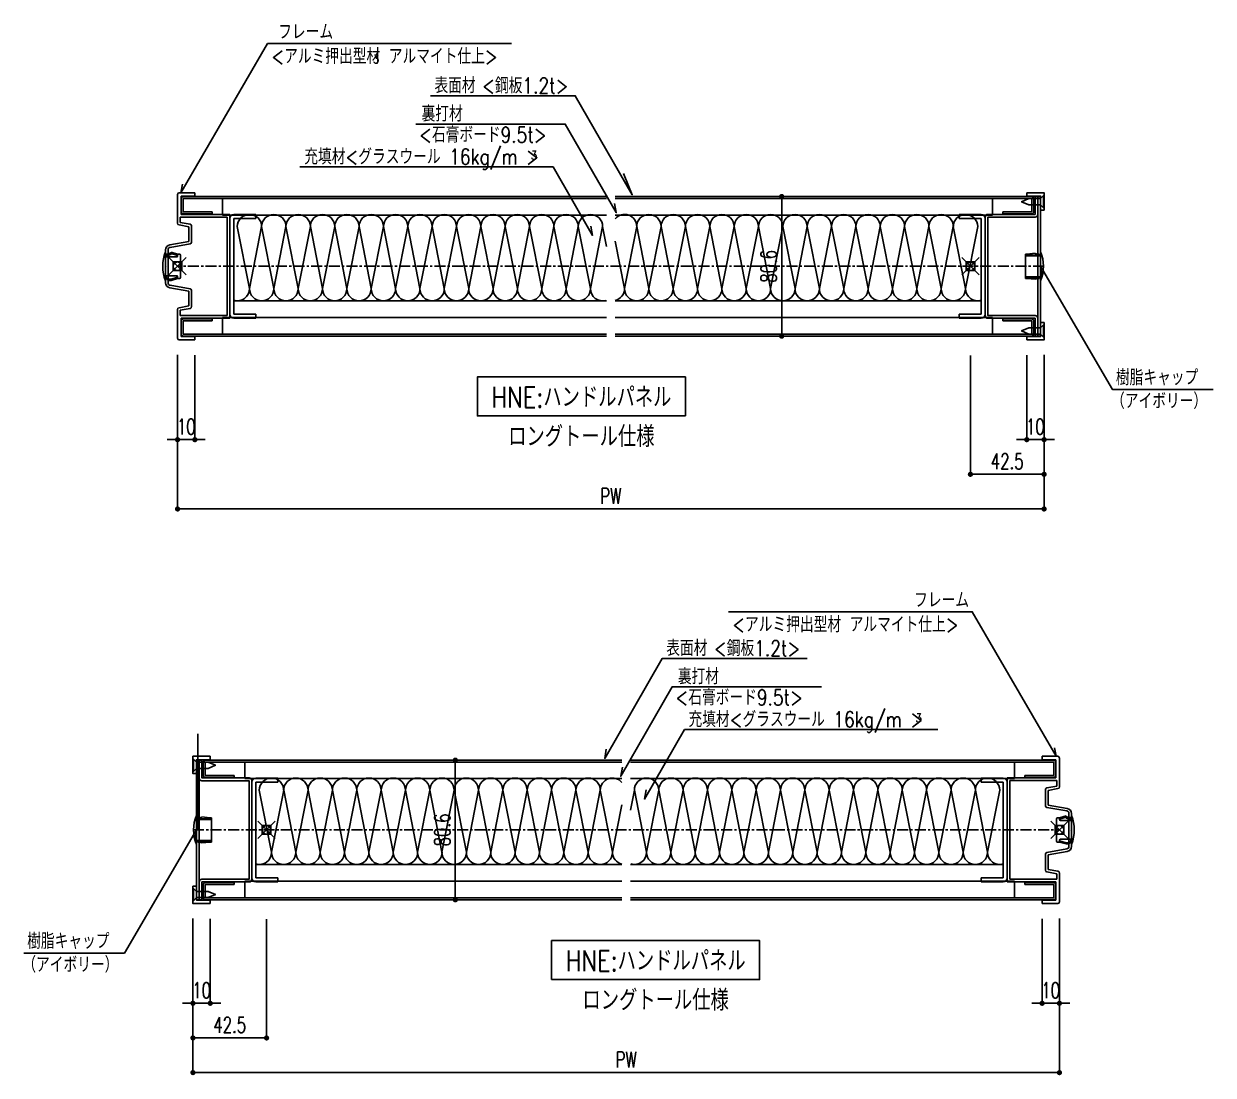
# Model space of a CAD drawing. Extents: x -275225 to 47266, y -41063 to 95295.
# Drawn here: x -223027 to -222341, y -19029 to -18422 of the extents above; entities that cross this region are included whole.
import ezdxf
from ezdxf.enums import TextEntityAlignment as Align

# ---------------------------------------------------------------- set-up
doc = ezdxf.new("R2010")
doc.units = 0
doc.header["$LTSCALE"] = 0.2
doc.header["$PDMODE"] = 99
doc.header["$PDSIZE"] = 5
doc.linetypes.add('CENTER', pattern=[50.8, 31.75, -6.35, 6.35, -6.35])
for name, color, linetype in [('_P18_製品', 4, 'Continuous'), ('_基準', 1, 'CENTER'), ('_文字', 3, 'Continuous'), ('_製品寸法', 9, 'Continuous'), ('樹脂', 6, 'Continuous')]:
    doc.layers.add(name, color=color, linetype=linetype)
doc.layers.add('_ポイント', color=1, linetype='Continuous', plot=False)
doc.styles.add('OKAMURA', font='SIMPLEX.shx', dxfattribs={"width": 0.7, "bigfont": 'BIGFONT.shx'})
doc.dimstyles.new('OKAMURA-003', dxfattribs={"dimscale": 3, "dimtxt": 3, "dimasz": 1, "dimexe": 0, "dimexo": 3, "dimgap": 1, "dimtad": 1, "dimdec": 3, "dimdsep": 46, "dimtxsty": 'OKAMURA', "dimblk1": 'DOT', "dimblk2": 'DOT', "dimsah": 1, "dimcen": 0, "dimclrd": 9, "dimclre": 9, "dimclrt": 3, "dimadec": 0, "dimazin": 0, "dimtfac": 1, "dimtdec": 3, "dimtix": 1, "dimtmove": 2, "dimatfit": 3, "dimldrblk": 'NONE', "dimfxl": 0, "dimtolj": 1, "dimarcsym": 0})

# ---------------------------------------------------------------- blocks, each defined once
blk = doc.blocks.new('_DOT')
at = {"color": 0, "linetype": 'ByBlock'}
blk.add_line((-0.5, 0), (-1, 0), dxfattribs=at)
at = {"color": 0, "linetype": 'ByBlock', "const_width": 0.5}
blk.add_lwpolyline([(-0.25, 0, 1), (0.25, 0, 1)], format="xyb", close=True, dxfattribs=at)
blk = doc.blocks.new('*D1318')
at = {"layer": '_製品寸法', "color": 9, "lineweight": -2, "transparency": 16777216}
for p, q in [((-42.5, -51.5), (-42.5, -140)), ((457.5, -51.5), (457.5, -140)), ((-39.5, -140), (454.5, -140))]:
    blk.add_line(p, q, dxfattribs=at)
at = {"layer": 'Defpoints', "color": 0, "transparency": 16777216}
for p in [(-42.5, -42.5), (457.5, -42.5), (457.5, -140)]:
    blk.add_point(p, dxfattribs=at)
at = {"layer": '_製品寸法', "color": 9, "lineweight": -2, "transparency": 16777216, "xscale": 3, "yscale": 3, "zscale": 3, "rotation": 180}
blk.add_blockref('_DOT', (-42.5, -140), dxfattribs=at)
at = {"layer": '_製品寸法', "color": 9, "lineweight": -2, "transparency": 16777216, "xscale": 3, "yscale": 3, "zscale": 3}
blk.add_blockref('_DOT', (457.5, -140), dxfattribs=at)
at = {"layer": '_製品寸法', "color": 3, "transparency": 16777216, "insert": (207.5, -132.5), "char_height": 9, "attachment_point": 5, "style": 'OKAMURA'}
blk.add_mtext('\\A1;PW', dxfattribs=at)
blk = doc.blocks.new('_None')
blk = doc.blocks.new('*D1319')
at = {"layer": '_製品寸法', "color": 9, "lineweight": -2, "transparency": 16777216}
for p, q in [((447.5, -51.2), (447.5, -100)), ((457.5, -51), (457.5, -100)), ((444.5, -100), (441.5, -100)), ((447.5, -100), (457.5, -100)), ((460.5, -100), (463.5, -100))]:
    blk.add_line(p, q, dxfattribs=at)
at = {"layer": 'Defpoints', "color": 0, "transparency": 16777216}
for p in [(447.5, -42.2), (457.5, -42), (457.5, -100)]:
    blk.add_point(p, dxfattribs=at)
at = {"layer": '_製品寸法', "color": 9, "lineweight": -2, "transparency": 16777216, "xscale": 3, "yscale": 3, "zscale": 3}
blk.add_blockref('_DOT', (447.5, -100), dxfattribs=at)
at = {"layer": '_製品寸法', "color": 9, "lineweight": -2, "transparency": 16777216, "xscale": 3, "yscale": 3, "zscale": 3, "rotation": 180}
blk.add_blockref('_DOT', (457.5, -100), dxfattribs=at)
at = {"layer": '_製品寸法', "color": 3, "transparency": 16777216, "insert": (452.5, -92.5), "char_height": 9, "attachment_point": 5, "style": 'OKAMURA'}
blk.add_mtext('\\A1;10', dxfattribs=at)
blk = doc.blocks.new('*D1320')
at = {"layer": '_製品寸法', "color": 9, "lineweight": -2, "transparency": 16777216}
for p, q in [((0, -51.5), (0, -120)), ((-42.5, -59), (-42.5, -120)), ((-39.5, -120), (-3, -120))]:
    blk.add_line(p, q, dxfattribs=at)
at = {"layer": 'Defpoints', "color": 0, "transparency": 16777216}
for p in [(0, -42.5), (-42.5, -50), (0, -120)]:
    blk.add_point(p, dxfattribs=at)
at = {"layer": '_製品寸法', "color": 9, "lineweight": -2, "transparency": 16777216, "xscale": 3, "yscale": 3, "zscale": 3, "rotation": 180}
blk.add_blockref('_DOT', (-42.5, -120), dxfattribs=at)
at = {"layer": '_製品寸法', "color": 9, "lineweight": -2, "transparency": 16777216, "xscale": 3, "yscale": 3, "zscale": 3}
blk.add_blockref('_DOT', (0, -120), dxfattribs=at)
at = {"layer": '_製品寸法', "color": 3, "transparency": 16777216, "insert": (-21.25, -112.5), "char_height": 9, "attachment_point": 5, "style": 'OKAMURA'}
blk.add_mtext('\\A1;42.5', dxfattribs=at)
blk = doc.blocks.new('*D1321')
at = {"layer": '_製品寸法', "color": 9, "lineweight": -2, "transparency": 16777216}
for p, q in [((-42.5, -51), (-42.5, -100)), ((-32.5, -51.2), (-32.5, -100)), ((-45.5, -100), (-48.5, -100)), ((-32.5, -100), (-42.5, -100)), ((-29.5, -100), (-26.5, -100))]:
    blk.add_line(p, q, dxfattribs=at)
at = {"layer": 'Defpoints', "color": 0, "transparency": 16777216}
for p in [(-42.5, -42), (-32.5, -42.2), (-42.5, -100)]:
    blk.add_point(p, dxfattribs=at)
at = {"layer": '_製品寸法', "color": 9, "lineweight": -2, "transparency": 16777216, "xscale": 3, "yscale": 3, "zscale": 3}
blk.add_blockref('_DOT', (-42.5, -100), dxfattribs=at)
at = {"layer": '_製品寸法', "color": 9, "lineweight": -2, "transparency": 16777216, "xscale": 3, "yscale": 3, "zscale": 3, "rotation": 180}
blk.add_blockref('_DOT', (-32.5, -100), dxfattribs=at)
at = {"layer": '_製品寸法', "color": 3, "transparency": 16777216, "insert": (-37.5, -92.5), "char_height": 9, "attachment_point": 5, "style": 'OKAMURA'}
blk.add_mtext('\\A1;10', dxfattribs=at)
blk = doc.blocks.new('樹脂')
at = {"layer": '_P18_製品', "color": 0, "linetype": 'ByBlock'}
for p, q in [((-8.2, 7), (-7, 7)), ((-7, 7), (-3.2, 8.09)), ((-7, 6.27), (-3.2, 7.36)), ((-7, 6.27), (-7, 7)), ((-3.2, 8.09), (-3.2, 7.59)), ((-3.2, 7.59), (-2.4, 7.59)), ((-3.2, 7.59), (-3.2, 6.86)), ((-2.4, 7.59), (-2.4, 7.09)), ((-2.4, 7.09), (-0.5, 7.09)), ((-2.4, 6.36), (-2.4, 7.09)), ((-0.5, 7.09), (-0.5, 5.41)), ((0, -8.35), (0, 8.35)), ((-8.7, -6.5), (-8.7, 6.5)), ((-7, 5.91), (-7, 6.27)), ((-6.5, 5.41), (0, 5.41)), ((-3.2, 6.86), (-2.4, 6.86)), ((-2.4, 6.36), (-0.5, 6.36)), ((-7, -5.91), (-7, -6.27)), ((-7, -6.27), (-7, -7)), ((-3.2, -7.36), (-7, -6.27)), ((0, -5.41), (-6.5, -5.41)), ((-1.6, -7.59), (-1.6, -6.86)), ((-1.6, -6.86), (-0.8, -6.86)), ((-0.8, -7.09), (-0.8, -6.36)), ((-0.8, -6.36), (-0.5, -6.36)), ((-0.5, -7.09), (-0.5, -5.41)), ((-7, -7), (-8.2, -7)), ((-3.2, -8.09), (-7, -7)), ((-3.2, -7.36), (-1.6, -7.36)), ((-3.2, -8.09), (-1.6, -8.09)), ((-1.6, -7.59), (-0.8, -7.59)), ((-1.6, -8.09), (-1.6, -7.59)), ((-0.8, -7.09), (-0.5, -7.09)), ((-0.8, -7.59), (-0.8, -7.09))]:
    blk.add_line(p, q, dxfattribs=at)
for centre, radius, start, end in [((-8.2, 6.5), 0.5, 90, 180), ((-20.99, 0), 22.59, 338.30531, 21.69469), ((-6.5, 5.91), 0.5, 180, 270), ((-8.2, -6.5), 0.5, 180, 270), ((-6.5, -5.91), 0.5, 90, 180)]:
    blk.add_arc(centre, radius, start, end, dxfattribs=at)
blk = doc.blocks.new('A$C69646BBF')
at = {"color": 6, "linetype": 'ByBlock'}
for p, q in [((-498, -8.35), (-498, 8.35)), ((-495.6, 7), (-497.2, 7)), ((-497.2, 6.5), (-497.2, 7)), ((-495.6, 7.25), (-494.8, 7.25)), ((-495.6, 7.25), (-495.6, 7)), ((-494.8, 7.5), (-490.3, 7)), ((-494.8, 7.25), (-494.8, 7.5)), ((-490.3, 7), (-489.3, 7)), ((-490.3, 6.5), (-490.3, 7)), ((-489.3, 7), (-489.3, -7)), ((-490.3, 6.5), (-498, 6.5)), ((-489.3, 6), (-498, 6)), ((-489.3, -6), (-498, -6)), ((-490.3, -6.5), (-498, -6.5)), ((-497.2, -6.5), (-497.2, -7)), ((-490.3, -6.5), (-490.3, -7)), ((-495.6, -7), (-497.2, -7)), ((-495.6, -7.25), (-495.6, -7)), ((-495.6, -7.25), (-494.8, -7.25)), ((-494.8, -7.5), (-490.3, -7)), ((-494.8, -7.25), (-494.8, -7.5)), ((-490.3, -7), (-489.3, -7)), ((-490.3, -7), (-489.3, -7))]:
    blk.add_line(p, q, dxfattribs=at)
for points in [[(-499.74, 40.8), (-499.74, 33.8), (-500, 33.8), (-500, 40.8)], [(-499.74, 33.8), (-499.74, 40.8), (-497.99, 39.05), (-497.99, 35.55)], [(-497.99, 35.55), (-497.99, 39.05), (-491.22, 39.05), (-487, 37.3), (-491.22, 35.55)], [(-499.74, -40.8), (-499.74, -33.8), (-500, -33.8), (-500, -40.8)], [(-499.74, -33.8), (-499.74, -40.8), (-497.99, -39.05), (-497.99, -35.55)], [(-497.99, -35.55), (-497.99, -39.05), (-491.22, -39.05), (-487, -37.3), (-491.22, -35.55)]]:
    blk.add_lwpolyline(points, close=True, dxfattribs=at)
blk.add_arc((-477.01, 0), 22.59, 158.30531, 201.6947, dxfattribs=at)
at = {"layer": '_P18_製品'}
for p, q in [((-10, 42.5), (-1, 42.5)), ((-10, 42.5), (-10, 40.5)), ((0, 41.5), (0, 24.84)), ((-494.15, 39.1), (-494.15, 31.5)), ((-492.95, 39.1), (-492.95, 31.5)), ((-252.5, 40.3), (-492.93, 40.3)), ((-252.5, 39.1), (-492.93, 39.1)), ((-470.15, 39.1), (-470.15, 29.6)), ((-247.5, 40.3), (-3.21, 40.3)), ((-247.5, 39.1), (-3.21, 39.1)), ((-26, 39.1), (-26, 29.6)), ((-10, 40.5), (-2, 40.5)), ((-3.2, 39.1), (-3.2, 31.5)), ((-2, 40.5), (-2, 30)), ((-476.15, 31.5), (-492.95, 31.5)), ((-476.15, 30.3), (-492.93, 30.3)), ((-476.15, 31.5), (-476.15, 30.3)), ((-252.52, 29.6), (-470.15, 29.6)), ((-466, 27.64), (-466, 0)), ((-450.93, 29.95), (-463.69, 29.95)), ((-463.69, 0), (-463.69, 27.64)), ((-450.93, 27.64), (-463.69, 27.64)), ((-450.93, 29.95), (-450.93, 27.64)), ((-247.48, 29.6), (-26, 29.6)), ((-45.22, 29.95), (-45.22, 27.64)), ((-45.22, 29.95), (-32.46, 29.95)), ((-45.22, 27.64), (-32.46, 27.64)), ((-32.46, 0), (-32.46, 27.64)), ((-2, 30), (-30.15, 30)), ((-30.15, 30), (-30.15, 0)), ((-30.15, 30), (-30.15, 0)), ((-1.51, 28.44), (-28.64, 28.44)), ((-28.64, 28.44), (-28.64, 0)), ((-20, 31.5), (-3.2, 31.5)), ((-20, 31.5), (-20, 30.3)), ((-20, 30.3), (-3.21, 30.3)), ((-1.51, 25.26), (-1.51, 28.44)), ((-8, 23.27), (-8, 13.96)), ((-1.51, 25.26), (-7.17, 24.26)), ((-0.83, 23.85), (-6.5, 22.85)), ((-6.5, 22.85), (-6.5, 14.38)), ((4.52, 12.44), (-6.5, 14.38)), ((4.26, 10.96), (-7.17, 12.98)), ((5.5, -9.48), (5.5, 9.48)), ((7, 0.3), (7, 9.48)), ((7, 0.3), (6.7, 0)), ((-466, -27.64), (-466, 0)), ((-463.69, 0), (-463.69, -27.64)), ((-32.46, 0), (-32.46, -27.64)), ((-30.15, -30), (-30.15, 0)), ((-30.15, -30), (-30.15, 0)), ((-28.64, -28.44), (-28.64, 0)), ((6.7, 0), (7, -0.3)), ((7, -9.48), (7, -0.3)), ((4.26, -10.96), (-7.17, -12.98)), ((4.52, -12.44), (-6.5, -14.38)), ((-252.5, -19.9), (-463.69, -19.9)), ((-247.5, -19.9), (-32.46, -19.9)), ((-8, -23.27), (-8, -13.96)), ((-6.5, -22.85), (-6.5, -14.38)), ((-1.51, -25.26), (-7.17, -24.26)), ((-0.83, -23.85), (-6.5, -22.85)), ((-1.51, -25.26), (-1.51, -28.44)), ((0, -41.5), (0, -24.84)), ((-494.15, -39.1), (-494.15, -31.5)), ((-492.95, -39.1), (-492.95, -31.5)), ((-476.15, -31.5), (-492.95, -31.5)), ((-476.15, -30.3), (-492.93, -30.3)), ((-476.15, -31.5), (-476.15, -30.3)), ((-252.52, -29.6), (-470.15, -29.6)), ((-470.15, -39.1), (-470.15, -29.6)), ((-450.93, -27.64), (-463.69, -27.64)), ((-450.93, -29.95), (-463.69, -29.95)), ((-450.93, -29.95), (-450.93, -27.64)), ((-247.48, -29.6), (-26, -29.6)), ((-45.22, -27.64), (-32.46, -27.64)), ((-45.22, -29.95), (-45.22, -27.64)), ((-45.22, -29.95), (-32.46, -29.95)), ((-2.01, -30), (-30.15, -30)), ((-1.51, -28.44), (-28.64, -28.44)), ((-26, -39.1), (-26, -29.6)), ((-20, -30.3), (-3.21, -30.3)), ((-20, -31.5), (-20, -30.3)), ((-20, -31.5), (-3.2, -31.5)), ((-3.2, -39.1), (-3.2, -31.5)), ((-2, -40.5), (-2, -30)), ((-252.5, -39.1), (-492.95, -39.1)), ((-252.5, -40.3), (-492.93, -40.3)), ((-247.5, -39.1), (-3.21, -39.1)), ((-247.5, -40.3), (-3.21, -40.3)), ((-10, -40.5), (-2, -40.5)), ((-10, -42.5), (-10, -40.5)), ((-10, -42.5), (-1, -42.5))]:
    blk.add_line(p, q, dxfattribs=at)
at = {"layer": '_P18_製品', "color": 6}
for p, q in [((-454.67, -12.87), (-461.7, 22.92)), ((-447.64, 22.92), (-454.67, -12.87)), ((-440.62, -12.87), (-447.64, 22.92)), ((-433.59, 22.92), (-440.62, -12.87)), ((-426.56, -12.87), (-433.59, 22.92)), ((-419.53, 22.92), (-426.56, -12.87)), ((-412.51, -12.87), (-419.53, 22.92)), ((-405.48, 22.92), (-412.51, -12.87)), ((-398.45, -12.87), (-405.48, 22.92)), ((-391.42, 22.92), (-398.45, -12.87)), ((-384.4, -12.87), (-391.42, 22.92)), ((-377.37, 22.92), (-384.4, -12.87)), ((-370.34, -12.87), (-377.37, 22.92)), ((-363.31, 22.92), (-370.34, -12.87)), ((-356.29, -12.87), (-363.31, 22.92)), ((-349.26, 22.92), (-356.29, -12.87)), ((-342.23, -12.87), (-349.26, 22.92)), ((-335.2, 22.92), (-342.23, -12.87)), ((-328.18, -12.87), (-335.2, 22.92)), ((-321.15, 22.92), (-328.18, -12.87)), ((-314.12, -12.87), (-321.15, 22.92)), ((-307.09, 22.92), (-314.12, -12.87)), ((-300.07, -12.87), (-307.09, 22.92)), ((-293.04, 22.92), (-300.07, -12.87)), ((-286.01, -12.87), (-293.04, 22.92)), ((-278.98, 22.92), (-286.01, -12.87)), ((-278.98, 22.92), (-271.96, -12.87)), ((-264.93, 22.92), (-271.96, -12.87)), ((-264.93, 22.92), (-257.9, -12.87)), ((-247.5, 11.46), (-245.27, 22.92)), ((-245.27, 22.92), (-238.25, -12.87)), ((-231.22, 22.92), (-238.25, -12.87)), ((-231.22, 22.92), (-224.19, -12.87)), ((-217.16, 22.92), (-224.19, -12.87)), ((-217.16, 22.92), (-210.14, -12.87)), ((-210.14, -12.87), (-203.11, 22.92)), ((-203.11, 22.92), (-196.08, -12.87)), ((-196.08, -12.87), (-189.05, 22.92)), ((-189.05, 22.92), (-182.03, -12.87)), ((-182.03, -12.87), (-175, 22.92)), ((-175, 22.92), (-167.97, -12.87)), ((-167.97, -12.87), (-160.94, 22.92)), ((-160.94, 22.92), (-153.92, -12.87)), ((-153.92, -12.87), (-146.89, 22.92)), ((-146.89, 22.92), (-139.86, -12.87)), ((-139.86, -12.87), (-132.83, 22.92)), ((-132.83, 22.92), (-125.81, -12.87)), ((-125.81, -12.87), (-118.78, 22.92)), ((-118.78, 22.92), (-111.75, -12.87)), ((-111.75, -12.87), (-104.72, 22.92)), ((-104.72, 22.92), (-97.7, -12.87)), ((-97.7, -12.87), (-90.67, 22.92)), ((-90.67, 22.92), (-83.64, -12.87)), ((-83.64, -12.87), (-76.61, 22.92)), ((-76.61, 22.92), (-69.59, -12.87)), ((-69.59, -12.87), (-62.56, 22.92)), ((-62.56, 22.92), (-55.53, -12.87)), ((-55.53, -12.87), (-48.5, 22.92)), ((-48.5, 22.92), (-41.48, -12.87)), ((-41.48, -12.87), (-34.45, 22.92)), ((-252.52, 14.55), (-257.9, -12.87))]:
    blk.add_line(p, q, dxfattribs=at)
at = {"layer": '_P18_製品'}
for points in [[(-490, 42.5), (-500, 42.5), (-500, 32.5), (-498, 32.5), (-498, 40.5), (-490, 40.5)], [(-498, 40.3), (-496.4, 40.3), (-496.4, -40.3), (-498, -40.3)], [(-490, -42.5), (-500, -42.5), (-500, -32.5), (-498, -32.5), (-498, -40.5), (-490, -40.5)]]:
    blk.add_lwpolyline(points, close=True, dxfattribs=at)
blk.add_lwpolyline([(-496.4, 40.3), (-494.8, 40.3), (-494.8, 30), (-467.6, 30, -0.414214), (-466, 28.4), (-466, -28.4, -0.414214), (-467.6, -30), (-494.8, -30), (-494.8, -40.3), (-496.4, -40.3), (-496.4, -30, -0.414214), (-494.8, -28.4), (-467.6, -28.4), (-467.6, 28.4), (-494.8, 28.4, -0.414214), (-496.4, 30)], format="xyb", close=True, dxfattribs=at)
for centre, radius, start, end in [((-1, 41.5), 1, 0, 90), ((-492.54, 38.7), 1.65, 104.12583, 165.87417), ((-3.6, 38.7), 1.65, 14.12583, 75.87417), ((-492.54, 31.9), 1.65, 194.12583, 255.87417), ((-463.69, 27.64), 2.31, 90, 180), ((-32.46, 27.64), 2.31, 0, 90), ((-3.6, 31.9), 1.65, 284.12583, 345.87417), ((-7, 23.27), 1, 100, 180), ((-1, 24.84), 1, 280, 0), ((-7, 13.96), 1, 180, 260), ((4, 9.48), 1.5, 0, 80), ((4, 9.48), 3, 0, 80), ((-7, -13.96), 1, 100, 180), ((4, -9.48), 1.5, 280, 0), ((4, -9.48), 3, 280, 0), ((-7, -23.27), 1, 180, 260), ((-1, -24.84), 1, 0, 80), ((-492.54, -31.9), 1.65, 104.12583, 165.87417), ((-463.69, -27.64), 2.31, 180, 270), ((-32.46, -27.64), 2.31, 270, 0), ((-3.6, -31.9), 1.65, 14.12583, 75.87417), ((-492.54, -38.7), 1.65, 194.12583, 255.87417), ((-3.6, -38.7), 1.65, 284.12583, 345.87417), ((-1, -41.5), 1, 270, 0)]:
    blk.add_arc(centre, radius, start, end, dxfattribs=at)
at = {"layer": '_P18_製品', "color": 6}
for centre, start, end in [((-454.67, 22.92), 0, 180), ((-440.62, 22.92), 0, 180), ((-426.56, 22.92), 0, 180), ((-412.51, 22.92), 0, 180), ((-398.45, 22.92), 0, 180), ((-384.4, 22.92), 0, 180), ((-370.34, 22.92), 0, 180), ((-356.29, 22.92), 0, 180), ((-342.23, 22.92), 0, 180), ((-328.18, 22.92), 0, 180), ((-314.12, 22.92), 0, 180), ((-300.07, 22.92), 0, 180), ((-286.01, 22.92), 0, 180), ((-271.96, 22.92), 0, 180), ((-257.9, 22.92), 39.9913, 180), ((-238.25, 22.92), 0, 180), ((-224.19, 22.92), 0, 180), ((-210.14, 22.92), 0, 180), ((-196.08, 22.92), 0, 180), ((-182.03, 22.92), 0, 180), ((-167.97, 22.92), 0, 180), ((-153.92, 22.92), 0, 180), ((-139.86, 22.92), 0, 180), ((-125.81, 22.92), 0, 180), ((-111.75, 22.92), 0, 180), ((-97.7, 22.92), 0, 180), ((-83.64, 22.92), 0, 180), ((-69.59, 22.92), 0, 180), ((-55.53, 22.92), 0, 180), ((-41.48, 22.92), 0, 180), ((-461.7, -12.87), 253.55389, 0), ((-447.64, -12.87), 180, 0), ((-433.59, -12.87), 180, 0), ((-419.53, -12.87), 180, 0), ((-405.48, -12.87), 180, 0), ((-391.42, -12.87), 180, 0), ((-377.37, -12.87), 180, 0), ((-363.31, -12.87), 180, 0), ((-349.26, -12.87), 180, 0), ((-335.2, -12.87), 180, 0), ((-321.15, -12.87), 180, 0), ((-307.09, -12.87), 180, 0), ((-293.04, -12.87), 180, 0), ((-278.98, -12.87), 180, 0), ((-264.93, -12.87), 180, 0), ((-250.87, -12.87), 180, 256.47559), ((-245.27, -12.87), 254.42894, 0), ((-231.22, -12.87), 180, 0), ((-217.16, -12.87), 180, 0), ((-203.11, -12.87), 180, 0), ((-189.05, -12.87), 180, 0), ((-175, -12.87), 180, 0), ((-160.94, -12.87), 180, 0), ((-146.89, -12.87), 180, 0), ((-132.83, -12.87), 180, 0), ((-118.78, -12.87), 180, 0), ((-104.72, -12.87), 180, 0), ((-90.67, -12.87), 180, 0), ((-76.61, -12.87), 180, 0), ((-62.56, -12.87), 180, 0), ((-48.5, -12.87), 180, 0), ((-34.45, -12.87), 180, 286.44611)]:
    blk.add_arc(centre, 7.03, start, end, dxfattribs=at)
at = {"layer": '_ポイント'}
for p in [(0, 0), (-457.5, 0)]:
    blk.add_point(p, dxfattribs=at)
at = {"layer": '_基準'}
blk.add_line((-500, 0), (0, 0), dxfattribs=at)
at = {"layer": '樹脂'}
blk.add_blockref('樹脂', (7, 0), dxfattribs=at)
blk = doc.blocks.new('*D1322')
at = {"layer": '_製品寸法', "color": 9, "lineweight": -2, "transparency": 16777216}
for p, q in [((107.17, 40.3), (108.89, 40.3)), ((108.89, -37.3), (108.89, 37.3)), ((107.17, -40.3), (108.89, -40.3))]:
    blk.add_line(p, q, dxfattribs=at)
at = {"layer": 'Defpoints', "color": 0, "transparency": 16777216}
for p in [(98.17, 40.3), (108.89, 40.3), (98.17, -40.3)]:
    blk.add_point(p, dxfattribs=at)
at = {"layer": '_製品寸法', "color": 9, "lineweight": -2, "transparency": 16777216, "xscale": 3, "yscale": 3, "zscale": 3}
for p, rotation in [((108.89, 40.3), 90), ((108.89, -40.3), 270)]:
    blk.add_blockref('_DOT', p, dxfattribs=dict(at, rotation=rotation))
at = {"layer": '_製品寸法', "color": 3, "transparency": 16777216, "insert": (101.39, 0), "char_height": 9, "attachment_point": 5, "rotation": 90, "style": 'OKAMURA'}
blk.add_mtext('\\A1;80.6', dxfattribs=at)
blk = doc.blocks.new('*D1285')
at = {"layer": '_製品寸法', "color": 9, "lineweight": -2, "transparency": 16777216}
for p, q in [((-457.5, -51.5), (-457.5, -140)), ((42.5, -51.5), (42.5, -140)), ((39.5, -140), (-454.5, -140))]:
    blk.add_line(p, q, dxfattribs=at)
at = {"layer": 'Defpoints', "color": 0, "transparency": 16777216}
for p in [(-457.5, -42.5), (42.5, -42.5), (-457.5, -140)]:
    blk.add_point(p, dxfattribs=at)
at = {"layer": '_製品寸法', "color": 9, "lineweight": -2, "transparency": 16777216, "xscale": 3, "yscale": 3, "zscale": 3, "rotation": 180}
blk.add_blockref('_DOT', (-457.5, -140), dxfattribs=at)
at = {"layer": '_製品寸法', "color": 9, "lineweight": -2, "transparency": 16777216, "xscale": 3, "yscale": 3, "zscale": 3}
blk.add_blockref('_DOT', (42.5, -140), dxfattribs=at)
at = {"layer": '_製品寸法', "color": 3, "transparency": 16777216, "insert": (-207.5, -132.5), "char_height": 9, "attachment_point": 5, "style": 'OKAMURA'}
blk.add_mtext('\\A1;PW', dxfattribs=at)
blk = doc.blocks.new('*D1286')
at = {"layer": '_製品寸法', "color": 9, "lineweight": -2, "transparency": 16777216}
for p, q in [((-457.5, -51), (-457.5, -100)), ((-447.5, -51.2), (-447.5, -100)), ((-460.5, -100), (-463.5, -100)), ((-447.5, -100), (-457.5, -100)), ((-444.5, -100), (-441.5, -100))]:
    blk.add_line(p, q, dxfattribs=at)
at = {"layer": 'Defpoints', "color": 0, "transparency": 16777216}
for p in [(-457.5, -42), (-447.5, -42.2), (-457.5, -100)]:
    blk.add_point(p, dxfattribs=at)
at = {"layer": '_製品寸法', "color": 9, "lineweight": -2, "transparency": 16777216, "xscale": 3, "yscale": 3, "zscale": 3}
blk.add_blockref('_DOT', (-457.5, -100), dxfattribs=at)
at = {"layer": '_製品寸法', "color": 9, "lineweight": -2, "transparency": 16777216, "xscale": 3, "yscale": 3, "zscale": 3, "rotation": 180}
blk.add_blockref('_DOT', (-447.5, -100), dxfattribs=at)
at = {"layer": '_製品寸法', "color": 3, "transparency": 16777216, "insert": (-452.5, -92.5), "char_height": 9, "attachment_point": 5, "style": 'OKAMURA'}
blk.add_mtext('\\A1;10', dxfattribs=at)
blk = doc.blocks.new('*D1287')
at = {"layer": '_製品寸法', "color": 9, "lineweight": -2, "transparency": 16777216}
for p, q in [((0, -51.5), (0, -120)), ((42.5, -59), (42.5, -120)), ((39.5, -120), (3, -120))]:
    blk.add_line(p, q, dxfattribs=at)
at = {"layer": 'Defpoints', "color": 0, "transparency": 16777216}
for p in [(0, -42.5), (42.5, -50), (0, -120)]:
    blk.add_point(p, dxfattribs=at)
at = {"layer": '_製品寸法', "color": 9, "lineweight": -2, "transparency": 16777216, "xscale": 3, "yscale": 3, "zscale": 3, "rotation": 180}
blk.add_blockref('_DOT', (0, -120), dxfattribs=at)
at = {"layer": '_製品寸法', "color": 9, "lineweight": -2, "transparency": 16777216, "xscale": 3, "yscale": 3, "zscale": 3}
blk.add_blockref('_DOT', (42.5, -120), dxfattribs=at)
at = {"layer": '_製品寸法', "color": 3, "transparency": 16777216, "insert": (21.25, -112.5), "char_height": 9, "attachment_point": 5, "style": 'OKAMURA'}
blk.add_mtext('\\A1;42.5', dxfattribs=at)
blk = doc.blocks.new('*D1288')
at = {"layer": '_製品寸法', "color": 9, "lineweight": -2, "transparency": 16777216}
for p, q in [((32.5, -51.2), (32.5, -100)), ((42.5, -51), (42.5, -100)), ((29.5, -100), (26.5, -100)), ((32.5, -100), (42.5, -100)), ((45.5, -100), (48.5, -100))]:
    blk.add_line(p, q, dxfattribs=at)
at = {"layer": 'Defpoints', "color": 0, "transparency": 16777216}
for p in [(32.5, -42.2), (42.5, -42), (42.5, -100)]:
    blk.add_point(p, dxfattribs=at)
at = {"layer": '_製品寸法', "color": 9, "lineweight": -2, "transparency": 16777216, "xscale": 3, "yscale": 3, "zscale": 3}
blk.add_blockref('_DOT', (32.5, -100), dxfattribs=at)
at = {"layer": '_製品寸法', "color": 9, "lineweight": -2, "transparency": 16777216, "xscale": 3, "yscale": 3, "zscale": 3, "rotation": 180}
blk.add_blockref('_DOT', (42.5, -100), dxfattribs=at)
at = {"layer": '_製品寸法', "color": 3, "transparency": 16777216, "insert": (37.5, -92.5), "char_height": 9, "attachment_point": 5, "style": 'OKAMURA'}
blk.add_mtext('\\A1;10', dxfattribs=at)
blk = doc.blocks.new('*D1289')
at = {"layer": '_製品寸法', "color": 9, "lineweight": -2, "transparency": 16777216}
for p, q in [((-107.17, 40.3), (-108.89, 40.3)), ((-108.89, -37.3), (-108.89, 37.3)), ((-107.17, -40.3), (-108.89, -40.3))]:
    blk.add_line(p, q, dxfattribs=at)
at = {"layer": 'Defpoints', "color": 0, "transparency": 16777216}
for p in [(-108.89, 40.3), (-98.17, 40.3), (-98.17, -40.3)]:
    blk.add_point(p, dxfattribs=at)
at = {"layer": '_製品寸法', "color": 9, "lineweight": -2, "transparency": 16777216, "xscale": 3, "yscale": 3, "zscale": 3}
for p, rotation in [((-108.89, 40.3), 90), ((-108.89, -40.3), 270)]:
    blk.add_blockref('_DOT', p, dxfattribs=dict(at, rotation=rotation))
at = {"layer": '_製品寸法', "color": 3, "transparency": 16777216, "insert": (-116.39, 0), "char_height": 9, "attachment_point": 5, "rotation": 90, "style": 'OKAMURA'}
blk.add_mtext('\\A1;80.6', dxfattribs=at)
blk = doc.blocks.new('*U1317')
blk.add_line((-39.7, 0), (-39.7, 55.5))
at = {"layer": '_ポイント'}
blk.add_point((0, 0), dxfattribs=at)
at = {"layer": '_文字', "color": 9}
for points in [[(454.6638, 47.451), (455.5877, 42.5), (407.2296, 125.882), (266.4903, 125.882)], [(196.035, 46.5401), (195.111, 41.3), (228.3087, 98.994), (311.9041, 98.994)], [(205.2988, 36.2394), (204.3748, 30.9994), (234.0771, 82.6439), (320.2619, 82.6439)], [(218.9647, 23.0816), (218.0408, 17.8421), (241.1626, 57.8896), (387.3015, 57.8896)], [(-41.424, -5.2401), (-40.5, 0), (-82.0049, -71.137), (-140.105, -71.137)]]:
    blk.add_lwpolyline(points, dxfattribs=at)
at = {"layer": '_文字'}
blk.add_lwpolyline([(164.4989, -86.3266), (164.4989, -63.8266), (284.4989, -63.8266), (284.4989, -86.3266)], close=True, dxfattribs=at)
blk.add_lwpolyline([(164.4989, -86.3266), (164.4989, -63.8266), (284.4989, -63.8266), (284.4989, -86.3266)], close=True, dxfattribs=at)
at = {"layer": '_P18_製品'}
blk.add_blockref('A$C69646BBF', (457.5, 0), dxfattribs=at)
at = {"layer": '_文字', "style": 'OKAMURA', "width": 0.8}
for s, height, p in [('フレーム', 9, (373.6643, 128.126)), ('<アルミ押出型材 アルマイト仕上> ', 9, (268.6815, 114.027)), ('表面材 ', 9, (230.6219, 100.4092)), ('<鋼板1.2t> ', 9, (258.1445, 100.2955)), ('裏打材 ', 9, (237.3156, 84.0313)), ('<石膏ボード9.5t> ', 9, (235.9276, 71.9584)), ('充填材<グラスウール 16kg/m > ', 9, (243.448, 59.3048)), ('3', 5, (374.6209, 62.116)), ('樹脂キャップ', 9, (-138.1545, -68.6342)), ('（アイボリー）', 9, (-140.942, -82.2105))]:
    blk.add_text(s, height=height, dxfattribs=at).set_placement(p)
for s, height, p in [('HNE:ハンドルパネル', 12, (224.4989, -75.0766)), ('ロングトール仕様', 11.99998, (224.5016, -97.5766))]:
    blk.add_text(s, height=height, dxfattribs=at).set_placement(p, align=Align.MIDDLE)
at = {"layer": '_製品寸法'}
for base, p1, p2, angle, picture, middle in [((108.8936, 40.2999), (98.1733, -40.2999), (98.1733, 40.2999), 90, '*D1322', (101.3936, 0)), ((-42.5, -100), (-32.5, -42.2), (-42.5, -42), 180, '*D1321', (-37.5, -92.5))]:
    dim = blk.add_linear_dim(base=base, p1=p1, p2=p2, angle=angle, dimstyle='OKAMURA-003', dxfattribs=at)
    dim.commit()
    dim.dimension.update_dxf_attribs({"geometry": picture, "text_midpoint": middle})
dim = blk.add_linear_dim(base=(457.5, -140), p1=(-42.5, -42.5), p2=(457.5, -42.5), text='PW', dimstyle='OKAMURA-003', dxfattribs=at)
dim.commit()
dim.dimension.update_dxf_attribs({"geometry": '*D1318', "text_midpoint": (207.5, -132.5)})
for base, p1, p2, picture, middle in [((0, -120), (-42.5, -50), (0, -42.5), '*D1320', (-21.25, -112.5)), ((457.5, -100), (447.5, -42.2), (457.5, -42), '*D1319', (452.5, -92.5))]:
    dim = blk.add_linear_dim(base=base, p1=p1, p2=p2, dimstyle='OKAMURA-003', dxfattribs=at)
    dim.commit()
    dim.dimension.update_dxf_attribs({"geometry": picture, "text_midpoint": middle})
blk = doc.blocks.new('*U1284')
at = {"layer": '_ポイント'}
blk.add_point((0, 0), dxfattribs=at)
at = {"layer": '_文字', "color": 9}
for points in [[(-454.6638, 47.451), (-455.5877, 42.5), (-405.6054, 128.5511), (-264.8661, 128.5511)], [(-200.1331, 53.6382), (-195.111, 41.3), (-228.0027, 98.464), (-311.5981, 98.464)], [(-205.2988, 36.2394), (-204.3748, 30.9994), (-233.7711, 82.1139), (-319.9559, 82.1139)], [(-218.9647, 23.0816), (-218.0408, 17.8421), (-240.8566, 57.3596), (-386.9955, 57.3596)], [(41.424, -5.2401), (40.5, 0), (82.0049, -71.137), (140.105, -71.137)]]:
    blk.add_lwpolyline(points, dxfattribs=at)
at = {"layer": '_文字'}
blk.add_lwpolyline([(-164.4989, -86.3266), (-164.4989, -63.8266), (-284.4989, -63.8266), (-284.4989, -86.3266)], close=True, dxfattribs=at)
blk.add_lwpolyline([(-164.4989, -86.3266), (-164.4989, -63.8266), (-284.4989, -63.8266), (-284.4989, -86.3266)], close=True, dxfattribs=at)
at = {"layer": '_P18_製品', "xscale": -1}
blk.add_blockref('A$C69646BBF', (-457.5, 0), dxfattribs=at)
at = {"layer": '_文字', "style": 'OKAMURA', "width": 0.8}
for s, height, p in [('フレーム', 9, (-399.4254, 130.7951)), ('<アルミ押出型材 アルマイト仕上> ', 9, (-403.4143, 116.6961)), ('3', 5, (-344.7503, 117.0762)), ('表面材 ', 9, (-309.2849, 99.8791)), ('<鋼板1.2t> ', 9, (-281.7623, 99.7655)), ('裏打材 ', 9, (-316.7174, 83.5012)), ('<石膏ボード9.5t> ', 9, (-318.1053, 71.4284)), ('充填材<グラスウール 16kg/m > ', 9, (-384.3991, 58.7747)), ('3', 5, (-253.5372, 61.5859)), ('樹脂キャップ', 9, (83.9554, -68.6342)), ('（アイボリー）', 9, (81.1679, -82.2105))]:
    blk.add_text(s, height=height, dxfattribs=at).set_placement(p)
for s, height, p in [('HNE:ハンドルパネル', 12, (-224.4989, -75.0766)), ('ロングトール仕様', 11.99998, (-224.5016, -97.5766))]:
    blk.add_text(s, height=height, dxfattribs=at).set_placement(p, align=Align.MIDDLE)
at = {"layer": '_製品寸法'}
for base, p1, p2, angle, picture, middle in [((-108.8936, 40.2999), (-98.1733, -40.2999), (-98.1733, 40.2999), 90, '*D1289', (-116.3936, 0)), ((-457.5, -100), (-447.5, -42.2), (-457.5, -42), 180, '*D1286', (-452.5, -92.5)), ((0, -120), (42.5, -50), (0, -42.5), 180, '*D1287', (21.25, -112.5))]:
    dim = blk.add_linear_dim(base=base, p1=p1, p2=p2, angle=angle, dimstyle='OKAMURA-003', dxfattribs=at)
    dim.commit()
    dim.dimension.update_dxf_attribs({"geometry": picture, "text_midpoint": middle})
dim = blk.add_linear_dim(base=(-457.5, -140), p1=(42.5, -42.5), p2=(-457.5, -42.5), angle=180, text='PW', dimstyle='OKAMURA-003', dxfattribs=at)
dim.commit()
dim.dimension.update_dxf_attribs({"geometry": '*D1285', "text_midpoint": (-207.5, -132.5)})
dim = blk.add_linear_dim(base=(42.5, -100), p1=(32.5, -42.2), p2=(42.5, -42), dimstyle='OKAMURA-003', dxfattribs=at)
dim.commit()
dim.dimension.update_dxf_attribs({"geometry": '*D1288', "text_midpoint": (37.5, -92.5)})

msp = doc.modelspace()

# ---------------------------------------------------------------- block references
msp.add_blockref('*U1284', (-222480.73, -18562.09))
at = {"layer": '_P18_製品'}
msp.add_blockref('*U1317', (-222886.87, -18887.27), dxfattribs=at)

doc.saveas('drawing.dxf')
